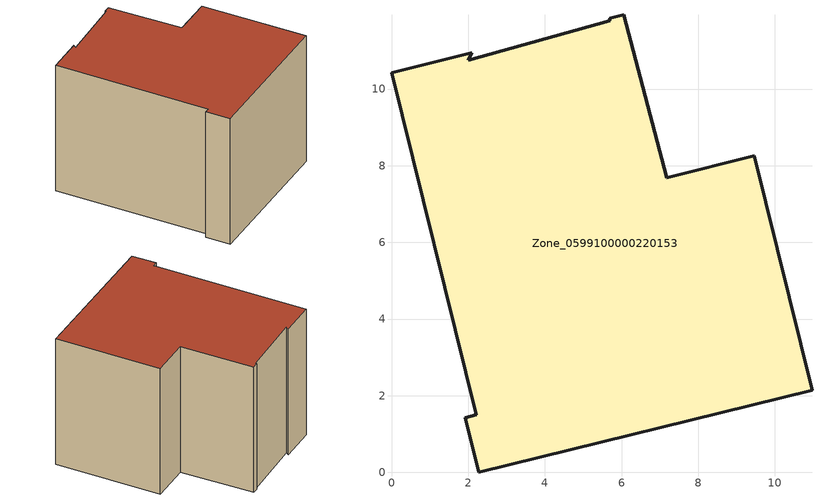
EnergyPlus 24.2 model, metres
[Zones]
Zone_0599100000220153
 floor ground (C_G): 5.69,11.79 5.69,11.85 6.06,11.94 7.18,7.69 9.46,8.26 10.97,2.14 2.28,0 1.92,1.43 2.21,1.5 0,10.42 2.09,10.95 2.01,10.75 z0
 wall outside (C_F): 2.21,1.5 1.92,1.43 2.28,0 10.97,2.14 9.46,8.26 7.18,7.69 6.06,11.94 5.69,11.85 5.69,11.79 2.01,10.75 2.09,10.95 0,10.42 2.21,1.5 z0:8.08
 roof outside (C_R): 5.69,11.79 2.01,10.75 2.09,10.95 0,10.42 2.21,1.5 1.92,1.43 2.28,0 10.97,2.14 9.46,8.26 7.18,7.69 6.06,11.94 5.69,11.85 z8.08
[BUILDING]
Pand.0599100000220153: North Axis=0; Terrain=City; Loads Convergence Tolerance Value=0.04; Temperature Convergence Tolerance Value=0.4; Solar Distribution=FullExterior; Maximum Number of Warmup Days=25; Minimum Number of Warmup Days=1
[Site:Location]
Rotterdam.The.Hague.AP_ZH_NLD Design_Conditions: Latitude=51.96; Longitude=4.45; Time Zone=1; Elevation=-4.5
[SITE:GROUNDTEMPERATURE:BUILDINGSURFACE]
18, 18, 18, 18, 18, 18, 18, 18, 18, 18, 18, 18
[MATERIAL] Thermal Absorptance=0.9; Solar Absorptance=0.7; Visible Absorptance=0.7
Name | Roughness | Thickness | Conductivity | Density | Specific Heat
G.TC.1946-1964 | MediumSmooth | 0.15 | 1 | 540 | 1210
F.TC.1946-1964 | Rough | 0.3 | 0.857143 | 1920 | 840
R.TC.1946-1964 | MediumRough | 0.2 | 0.235294 | 1500 | 1000
[CONSTRUCTION]
C_G: G.TC.1946-1964
C_F: F.TC.1946-1964
C_R: R.TC.1946-1964
[ZONE]
Zone_0599100000220153: Type=1; Multiplier=1; Ceiling Height=Autocalculate; Volume=Autocalculate; Floor Area=autocalculate; Part of Total Floor Area=Yes
[ZONEINFILTRATION:DESIGNFLOWRATE]
Infil_Zone_0599100000220153: Zone or ZoneList or Space or SpaceList=Zone_0599100000220153; Schedule=AlwaysOn; Design Flow Rate Calculation Method=Flow/Area; Flow Rate per Floor Area=0.003; Constant Term Coefficient=1; Temperature Term Coefficient=0; Velocity Term Coefficient=0; Velocity Squared Term Coefficient=0
[HVACTEMPLATE:ZONE:IDEALLOADSAIRSYSTEM]
Zone_0599100000220153: Maximum Heating Supply Air Temperature=50; Minimum Cooling Supply Air Temperature=13; Maximum Heating Supply Air Humidity Ratio=0.0156; Minimum Cooling Supply Air Humidity Ratio=0.0077; Heating Limit=NoLimit; Cooling Limit=NoLimit; Dehumidification Control Type=ConstantSensibleHeatRatio; Cooling Sensible Heat Ratio=0.7; Dehumidification Setpoint=60; Humidification Control Type=None; Humidification Setpoint=30; Outdoor Air Method=None; Outdoor Air Flow Rate per Person=0.00944; Outdoor Air Flow Rate per Zone Floor Area=0; Outdoor Air Flow Rate per Zone=0; Demand Controlled Ventilation Type=None; Outdoor Air Economizer Type=NoEconomizer; Heat Recovery Type=None; Sensible Heat Recovery Effectiveness=0.7; Latent Heat Recovery Effectiveness=0.65
[ZONECONTROL:THERMOSTAT]
ThermostatControl_Zone_0599100000220153: Zone or ZoneList=Zone_0599100000220153; Control Type Schedule=DualSetpointControlType; Control 1=Thermostat_Zone_0599100000220153; Temperature Difference Between Cutout And Setpoint=0
[THERMOSTATSETPOINT:DUALSETPOINT]
Thermostat_Zone_0599100000220153: Heating Setpoint Temperature Schedule=HeatingSetpoint_Zone_0599100000220153; Cooling Setpoint Temperature Schedule=CoolingSetpoint_Zone_0599100000220153
[SCHEDULE:COMPACT]
HeatingSetpoint_Zone_0599100000220153: Through: 12/31, For: AllDays, Until: 24:00, 21
CoolingSetpoint_Zone_0599100000220153: Through: 12/31, For: AllDays, Until: 24:00, 24
DualSetpointControlType: Through: 12/31, For: AllDays, Until: 24:00, 4
AlwaysOn: Through: 12/31, For: AllDays, Until: 24:00, 1
